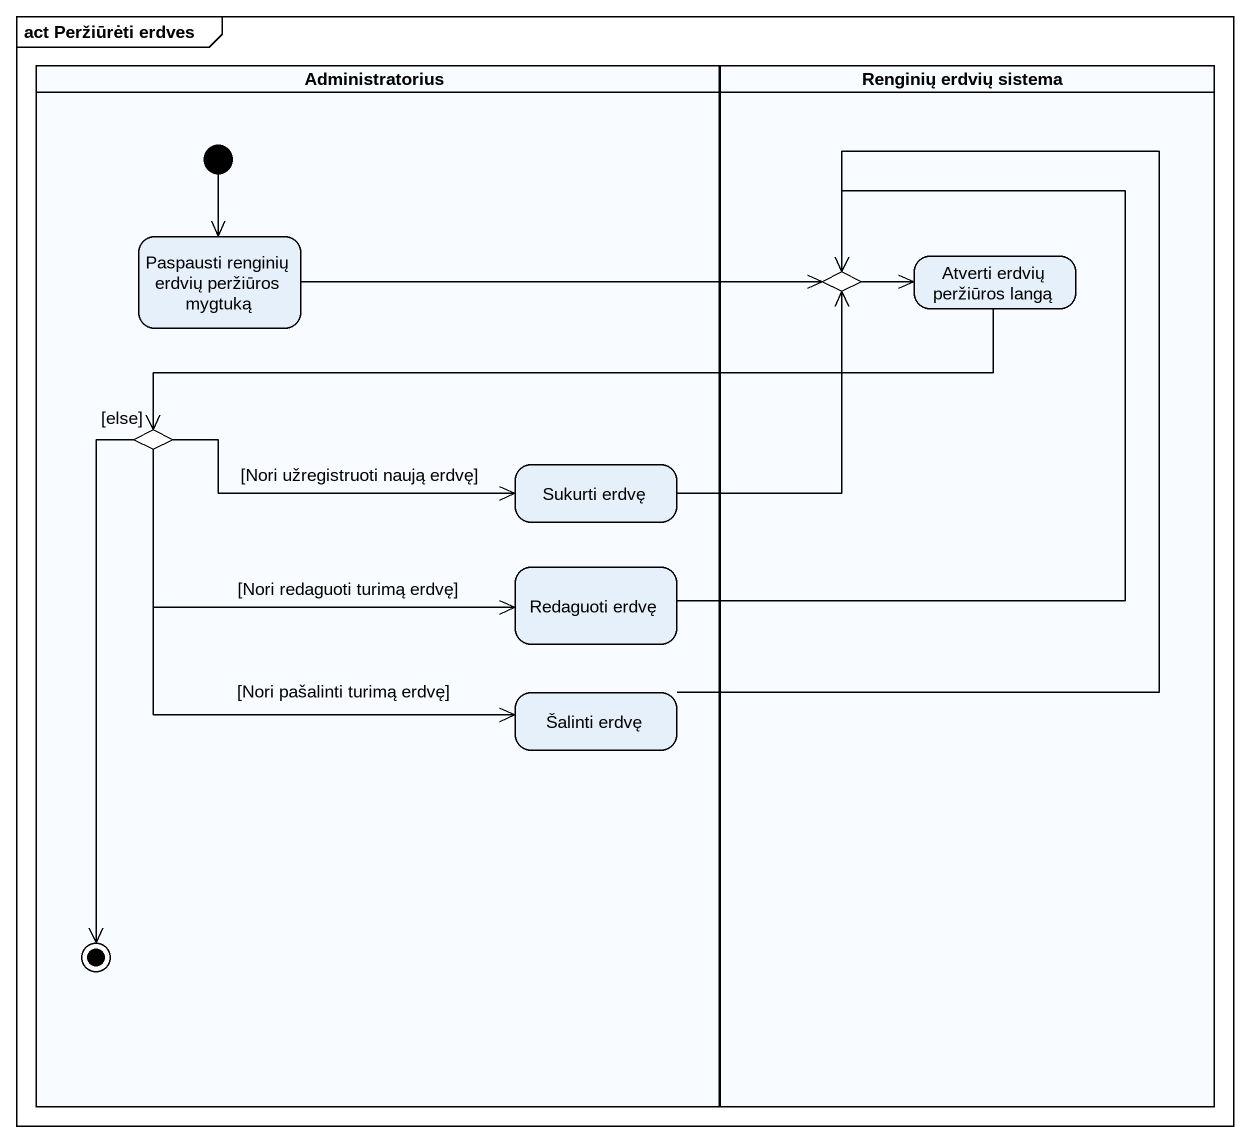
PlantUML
@startuml
mainframe act Peržiūrėti erdves
hide empty description
state Administratorius <<partition>> {
  state "Paspausti renginių erdvių peržiūros mygtuką" as Paspausti_renginių_erdvių
  state choice2 <<choice>>
  state "Sukurti erdvę" as Sukurti_erdvę
  state "Redaguoti erdvę" as Redaguoti_erdvę
  state "Šalinti erdvę" as Šalinti_erdvę
  [*] --> Paspausti_renginių_erdvių
  choice2 --> [*] : [else]
}
state "Renginių erdvių sistema" as Renginių_erdvių_sistema <<partition>> {
  state choice1 <<choice>>
  state "Atverti erdvių peržiūros langą" as Atverti_erdvių_peržiūros
}
Paspausti_renginių_erdvių -right-> choice1
choice1 -right-> Atverti_erdvių_peržiūros
Atverti_erdvių_peržiūros -left-> choice2
choice2 -right-> Sukurti_erdvę : [Nori užregistruoti naują erdvę]
choice2 -right-> Redaguoti_erdvę : [Nori redaguoti turimą erdvę]
choice2 --> Šalinti_erdvę : [Nori pašalinti turimą erdvę]
Sukurti_erdvę -up-> choice1
Redaguoti_erdvę -up-> choice1
Šalinti_erdvę -up-> choice1
@enduml
